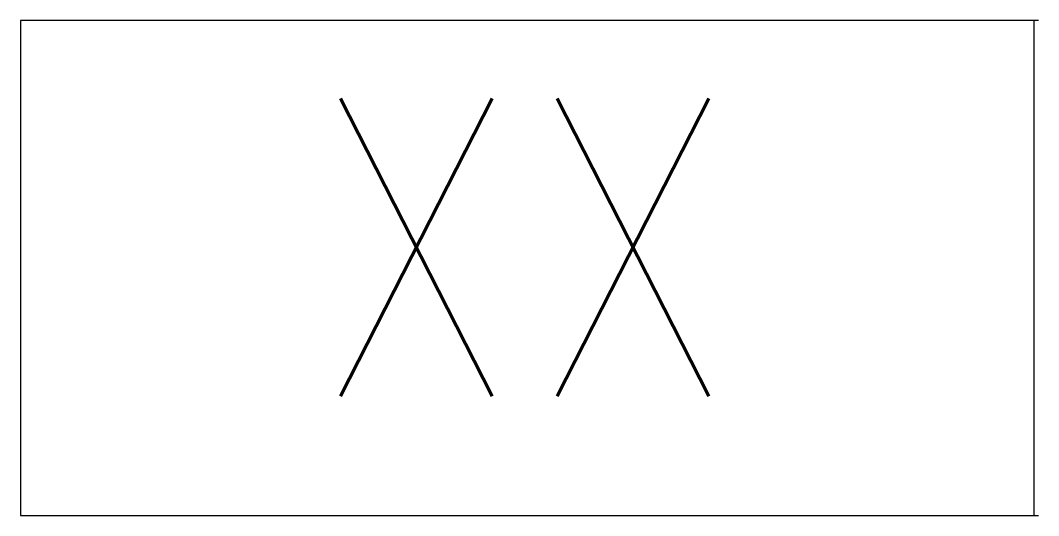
# Model space of a CAD drawing. Extents: x 210 to 217.53, y 127.19 to 130.85.
import ezdxf
from ezdxf.enums import TextEntityAlignment as Align

# ---------------------------------------------------------------- set-up
doc = ezdxf.new("R2010")
doc.units = 0
doc.header["$LTSCALE"] = 6
doc.layers.add('1', color=7, linetype='CONTINUOUS')
doc.styles.get("Standard").update_dxf_attribs({"font": 'simplex', "width": 0.85})

msp = doc.modelspace()

# ---------------------------------------------------------------- linework, layer by layer
at = {"layer": '1', "color": 0}
for p, q in [((217.5302, 130.8532), (209.9977, 130.8532)), ((209.9977, 130.8532), (209.9977, 127.1921)), ((217.4963, 127.1921), (217.4963, 130.8532)), ((209.9977, 127.1921), (217.5302, 127.1921))]:
    msp.add_line(p, q, dxfattribs=at)

# ---------------------------------------------------------------- texts
at = {"layer": '1', "color": 0, "width": 0.85}
msp.add_attdef('XX', text='', height=2.2, dxfattribs=at).set_placement((213.7288, 128.075), align=Align.CENTER)

doc.saveas('drawing.dxf')
